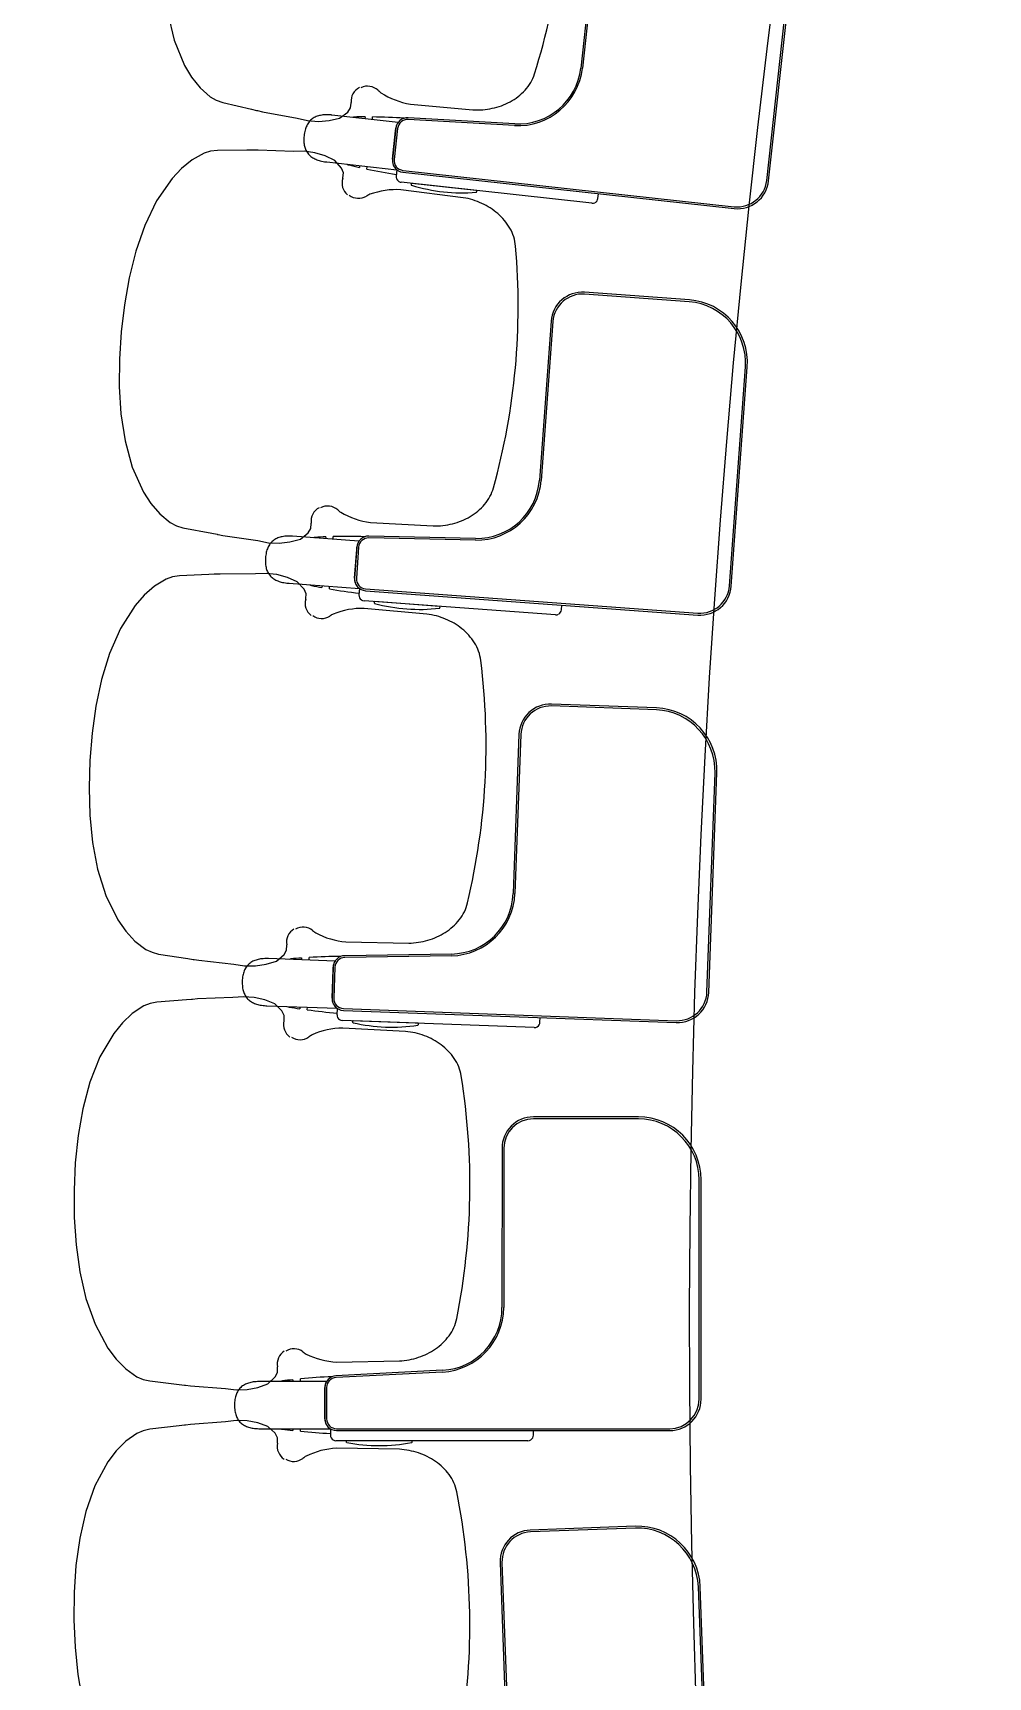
# Model space of a CAD drawing. Extents: x 324 to 2190, y 315 to 1855.
# Drawn here: x 604.3 to 653.1, y 1322.1 to 1406.1 of the extents above; entities that cross this region are included whole.
import ezdxf

# ---------------------------------------------------------------- set-up
doc = ezdxf.new("R2010")
doc.units = 0
doc.header["$LTSCALE"] = 48
doc.header["$MEASUREMENT"] = 0
doc.layers.add('first flr', color=8, linetype='CONTINUOUS')

msp = doc.modelspace()

# ---------------------------------------------------------------- linework, layer by layer
at = {"layer": 'first flr'}
for p, q in [((633.144, 1412.357), (632.255, 1404.266)), ((633.236, 1412.347), (632.346, 1404.256)), ((641.762, 1398.517), (642.987, 1409.664)), ((641.855, 1398.507), (643.08, 1409.654)), ((622.931, 1401.493), (619.543, 1401.865)), ((621.239, 1401.772), (621.229, 1401.68)), ((621.613, 1401.638), (621.627, 1401.769)), ((628.887, 1401.418), (623.443, 1401.729)), ((623.555, 1402.427), (626.753, 1402.129)), ((622.812, 1401.195), (622.638, 1399.612)), ((622.903, 1401.185), (622.729, 1399.602)), ((628.881, 1401.325), (623.437, 1401.636)), ((619.28, 1399.469), (622.862, 1399.075)), ((620.965, 1399.284), (620.955, 1399.192)), ((621.335, 1399.11), (621.35, 1399.241)), ((622.865, 1399.073), (622.829, 1398.745)), ((632.83, 1397.364), (623.077, 1398.436)), ((623.169, 1398.949), (640.088, 1397.09)), ((623.179, 1399.041), (640.097, 1397.182)), ((623.6, 1398.35), (623.596, 1398.311)), ((626.922, 1398.013), (623.631, 1398.375)), ((626.26, 1397.646), (623.074, 1398.049)), ((626.942, 1397.943), (626.947, 1397.982)), ((633.14, 1397.612), (633.166, 1397.85)), ((637.8, 1392.33), (632.447, 1392.721)), ((637.807, 1392.422), (632.455, 1392.814)), ((630.74, 1391.333), (630.146, 1383.215)), ((630.832, 1391.326), (630.239, 1383.209)), ((639.857, 1377.816), (640.675, 1389)), ((639.95, 1377.81), (640.768, 1388.993)), ((621.519, 1381.061), (624.726, 1380.879)), ((620.93, 1380.104), (617.531, 1380.353)), ((619.229, 1380.321), (619.222, 1380.229)), ((619.607, 1380.201), (619.617, 1380.333)), ((626.882, 1380.153), (621.431, 1380.266)), ((626.885, 1380.246), (621.433, 1380.359)), ((620.821, 1379.802), (620.705, 1378.214)), ((620.914, 1379.795), (620.797, 1378.207)), ((617.355, 1377.949), (620.949, 1377.686)), ((619.046, 1377.825), (619.039, 1377.733)), ((619.422, 1377.665), (619.432, 1377.797)), ((620.952, 1377.683), (620.928, 1377.355)), ((621.261, 1377.571), (638.236, 1376.329)), ((621.267, 1377.663), (638.242, 1376.422)), ((630.973, 1376.339), (621.187, 1377.055)), ((624.397, 1376.381), (621.198, 1376.668)), ((621.713, 1376.988), (621.71, 1376.949)), ((625.045, 1376.772), (621.743, 1377.014)), ((625.067, 1376.703), (625.071, 1376.742)), ((631.273, 1376.598), (631.291, 1376.837)), ((636.122, 1371.489), (630.76, 1371.685)), ((636.126, 1371.581), (630.763, 1371.778)), ((629.104, 1370.236), (628.806, 1362.102)), ((629.196, 1370.232), (628.898, 1362.098)), ((638.707, 1357.06), (639.117, 1368.266)), ((638.8, 1357.056), (639.211, 1368.262)), ((618.384, 1358.706), (618.389, 1358.838)), ((625.655, 1359.015), (620.203, 1358.93)), ((625.656, 1358.923), (620.203, 1358.837)), ((620.263, 1359.634), (623.474, 1359.57)), ((619.709, 1358.657), (616.303, 1358.782)), ((618.001, 1358.812), (617.998, 1358.72)), ((619.612, 1358.351), (619.553, 1356.759)), ((619.704, 1358.348), (619.646, 1356.756)), ((616.215, 1356.373), (619.816, 1356.241)), ((617.909, 1356.31), (617.906, 1356.219)), ((618.291, 1356.164), (618.296, 1356.296)), ((619.82, 1356.238), (619.807, 1355.909)), ((629.883, 1355.26), (620.077, 1355.619)), ((620.132, 1356.137), (637.141, 1355.514)), ((620.135, 1356.23), (637.144, 1355.607)), ((620.605, 1355.571), (620.604, 1355.532)), ((623.943, 1355.477), (620.634, 1355.598)), ((630.173, 1355.529), (630.182, 1355.769)), ((623.309, 1355.062), (620.102, 1355.233)), ((623.967, 1355.409), (623.97, 1355.448)), ((635.206, 1350.693), (629.839, 1350.694)), ((635.205, 1350.6), (629.839, 1350.601)), ((628.237, 1349.093), (628.236, 1340.953)), ((628.329, 1349.093), (628.328, 1340.953)), ((638.313, 1336.275), (638.316, 1347.489)), ((638.407, 1336.275), (638.409, 1347.489)), ((619.788, 1338.176), (623, 1338.229)), ((619.27, 1337.18), (615.862, 1337.18)), ((617.557, 1337.272), (617.557, 1337.18)), ((617.944, 1337.18), (617.944, 1337.312)), ((625.199, 1337.754), (619.753, 1337.47)), ((625.203, 1337.661), (619.758, 1337.377)), ((619.184, 1336.87), (619.184, 1335.277)), ((619.276, 1336.87), (619.276, 1335.277)), ((615.861, 1334.769), (619.465, 1334.769)), ((617.557, 1334.769), (617.557, 1334.677)), ((617.944, 1334.637), (617.944, 1334.769)), ((619.468, 1334.766), (619.468, 1334.437)), ((619.784, 1334.77), (636.804, 1334.766)), ((619.784, 1334.677), (636.805, 1334.673)), ((629.841, 1334.435), (629.841, 1334.675)), ((629.561, 1334.155), (619.749, 1334.156)), ((622.999, 1333.718), (619.787, 1333.772)), ((620.277, 1334.128), (620.278, 1334.089)), ((623.616, 1334.156), (620.305, 1334.156)), ((623.644, 1334.088), (623.645, 1334.127)), ((635.046, 1329.785), (629.683, 1329.591)), ((635.049, 1329.692), (629.686, 1329.498)), ((628.141, 1327.932), (628.435, 1319.798)), ((628.233, 1327.935), (628.528, 1319.801)), ((638.677, 1315.49), (638.271, 1326.696)), ((638.771, 1315.493), (638.364, 1326.7))]:
    msp.add_line(p, q, dxfattribs=at)
at = {"layer": 'first flr', "linetype": 'Continuous'}
for points in [[(611.173, 1407.048), (611.496, 1405.69), (612.021, 1404.397), (612.377, 1403.797), (612.809, 1403.249), (613.335, 1402.791), (613.638, 1402.619), (613.968, 1402.505), (615.44, 1402.166), (615.699, 1402.106), (615.727, 1402.1), (615.751, 1402.095), (615.997, 1402.038), (617.768, 1401.709), (618.305, 1401.582), (618.856, 1401.539), (619.406, 1401.581), (619.943, 1401.707), (620.355, 1402.012), (620.496, 1402.227), (620.531, 1402.48), (620.528, 1402.504)], [(622.638, 1399.612), (622.797, 1401.066), (622.812, 1401.195)], [(620.102, 1398.631), (620.11, 1398.655), (620.131, 1398.909), (620.04, 1399.149), (619.705, 1399.537), (619.208, 1399.777), (618.68, 1399.937), (618.133, 1400.015), (617.581, 1400.007), (615.781, 1400.07), (615.529, 1400.068), (615.475, 1400.068), (615.209, 1400.066), (613.699, 1400.055), (613.352, 1400.015), (613.019, 1399.913), (612.406, 1399.581), (611.865, 1399.14), (611.387, 1398.631), (610.594, 1397.483), (609.984, 1396.227), (609.525, 1394.909), (609.187, 1393.554), (608.945, 1392.179), (608.781, 1390.792), (608.691, 1389.398), (608.679, 1388.001), (608.766, 1386.607), (608.978, 1385.228), (609.349, 1383.882), (609.921, 1382.61), (610.299, 1382.022), (610.751, 1381.491), (611.293, 1381.052), (611.603, 1380.891), (611.936, 1380.79), (613.419, 1380.504), (613.681, 1380.454), (613.709, 1380.449), (613.733, 1380.444), (613.981, 1380.397), (615.763, 1380.132), (616.304, 1380.024), (616.856, 1380.001), (617.404, 1380.063), (617.936, 1380.209), (618.337, 1380.529), (618.47, 1380.75), (618.495, 1381.003), (618.492, 1381.028)], [(620.705, 1378.214), (620.812, 1379.673), (620.821, 1379.802)], [(618.207, 1377.141), (618.215, 1377.165), (618.226, 1377.42), (618.126, 1377.657), (617.777, 1378.032), (617.271, 1378.254), (616.738, 1378.395), (616.189, 1378.452), (615.638, 1378.425), (613.836, 1378.422), (613.585, 1378.411), (613.531, 1378.409), (613.265, 1378.397), (611.756, 1378.331), (611.411, 1378.279), (611.082, 1378.165), (610.482, 1377.81), (609.957, 1377.35), (609.498, 1376.824), (608.747, 1375.648), (608.184, 1374.371), (607.773, 1373.036), (607.484, 1371.67), (607.293, 1370.287), (607.179, 1368.895), (607.14, 1367.499), (607.179, 1366.103), (607.316, 1364.713), (607.578, 1363.342), (607.999, 1362.011), (608.617, 1360.76), (609.015, 1360.187), (609.486, 1359.672), (610.044, 1359.253), (610.359, 1359.104), (610.696, 1359.014), (612.189, 1358.783), (612.452, 1358.742), (612.48, 1358.738), (612.505, 1358.735), (612.754, 1358.696), (614.544, 1358.497), (615.089, 1358.409), (615.641, 1358.406), (616.187, 1358.488), (616.713, 1358.653), (617.102, 1358.987), (617.227, 1359.212), (617.243, 1359.466), (617.239, 1359.491)], [(619.553, 1356.759), (619.607, 1358.222), (619.612, 1358.351)], [(617.096, 1355.597), (617.103, 1355.621), (617.105, 1355.876), (616.997, 1356.109), (616.634, 1356.471), (616.12, 1356.674), (615.582, 1356.796), (615.032, 1356.833), (614.482, 1356.786), (612.681, 1356.718), (612.43, 1356.697), (612.377, 1356.694), (612.111, 1356.672), (610.606, 1356.551), (610.263, 1356.486), (609.938, 1356.36), (609.351, 1355.984), (608.844, 1355.505), (608.404, 1354.962), (607.697, 1353.76), (607.18, 1352.463), (606.818, 1351.115), (606.58, 1349.739), (606.438, 1348.349), (606.376, 1346.954), (606.387, 1345.557), (606.477, 1344.164), (606.665, 1342.78), (606.977, 1341.419), (607.445, 1340.104), (608.108, 1338.877), (608.527, 1338.319), (609.017, 1337.821), (609.59, 1337.424), (609.91, 1337.285), (610.25, 1337.208), (611.75, 1337.032), (612.015, 1337), (612.043, 1336.997), (612.068, 1336.995), (612.318, 1336.965), (614.115, 1336.831), (614.662, 1336.763), (615.214, 1336.78), (615.756, 1336.882), (616.277, 1337.066), (616.653, 1337.415), (616.769, 1337.644), (616.776, 1337.898), (616.771, 1337.923)], [(619.184, 1335.277), (619.184, 1336.741), (619.184, 1336.87)], [(616.77, 1334.026), (616.776, 1334.051), (616.769, 1334.305), (616.652, 1334.534), (616.276, 1334.883), (615.756, 1335.067), (615.214, 1335.169), (614.662, 1335.187), (614.114, 1335.119), (612.317, 1334.986), (612.067, 1334.956), (612.014, 1334.95), (611.749, 1334.919), (610.25, 1334.743), (609.91, 1334.666), (609.589, 1334.528), (609.016, 1334.131), (608.527, 1333.633), (608.107, 1333.075), (607.444, 1331.848), (606.975, 1330.533), (606.662, 1329.173), (606.474, 1327.789), (606.383, 1326.395), (606.372, 1324.999), (606.434, 1323.603), (606.575, 1322.214), (606.812, 1320.838)]]:
    msp.add_lwpolyline(points, dxfattribs=at)
at = {"layer": 'first flr'}
for centre, radius, start, end in [((1177.146, 1339.987), 587.342, 153.48573, 206.365491), ((1177.146, 1339.987), 539.342, 152.26763, 207.52866), ((596.697, 1414.474), 34.822, 342.43622, 2.93452), ((629.04, 1404.651), 3.33, 267.26834, 353.18935), ((629.07, 1404.617), 3.204, 266.73056, 353.72714), ((621.372, 1402.573), 0.769, 46.43711, 116.14786), ((627.824, 1404.615), 2.171, 317.00509, 342.61789), ((621.293, 1402.583), 0.769, 116.14786, 185.8586), ((623.021, 1404.267), 1.596, 225.44823, 232.60742), ((624.191, 1406.359), 3.983, 237.52445, 260.80988), ((627.015, 1405.598), 3.465, 282.1003, 298.13968), ((627.282, 1405.088), 2.89, 298.22822, 317.46467), ((619.065, 1400.978), 0.867, 126.79305, 134.30879), ((619.075, 1400.962), 0.886, 119.34167, 126.71038), ((619.131, 1400.862), 1, 112.67568, 119.30407), ((619.165, 1400.785), 1.084, 106.68591, 112.76738), ((619.203, 1400.649), 1.225, 101.2212, 106.56034), ((619.254, 1400.395), 1.485, 91.81548, 101.26947), ((619.258, 1398.789), 3.09, 85.44463, 90.94509), ((619.458, 1401.229), 0.642, 82.37339, 85.9109), ((620.698, 1401.446), 0.32, 91.0965, 108.51267), ((621.267, 1371.738), 30.033, 90.05381, 91.0965), ((621.267, 1371.738), 30.033, 86.22803, 89.31245), ((623.409, 1401.129), 0.601, 86.72881, 173.72881), ((626.944, 1405.91), 3.785, 267.10456, 282.16151), ((620.595, 1400.499), 2.488, 166.12751, 172.86247), ((619.473, 1400.747), 1.34, 159.49723, 164.90222), ((619.401, 1400.778), 1.261, 154.38488, 159.68755), ((619.184, 1400.882), 1.021, 148.092, 154.35253), ((619.136, 1400.909), 0.966, 141.28188, 147.97182), ((619.113, 1400.929), 0.935, 134.35349, 141.37739), ((623.409, 1401.129), 0.601, 142.71643, 173.72881), ((623.408, 1401.129), 0.508, 86.72884, 173.72884), ((620.603, 1400.574), 2.488, 174.59514, 181.33011), ((619.454, 1400.576), 1.34, 182.5554, 187.96038), ((619.377, 1400.561), 1.261, 187.77006, 193.07273), ((619.142, 1400.507), 1.021, 193.10509, 199.36562), ((619.09, 1400.491), 0.966, 199.4858, 206.17573), ((619.063, 1400.476), 0.935, 206.08023, 213.10412), ((619.006, 1400.439), 0.867, 213.14883, 220.66457), ((619.019, 1400.453), 0.886, 220.74724, 228.11595), ((619.095, 1400.538), 1, 228.15355, 234.78194), ((619.145, 1400.606), 1.084, 234.69024, 240.77171), ((619.212, 1400.73), 1.225, 240.89728, 246.23641), ((619.317, 1400.967), 1.485, 246.18815, 255.64214), ((619.67, 1402.534), 3.09, 256.51252, 262.01298), ((619.335, 1400.109), 0.642, 261.54721, 265.08471), ((620.499, 1399.628), 0.32, 239.01024, 256.36111), ((627.505, 1428.503), 30.033, 256.36111, 257.40381), ((623.235, 1399.546), 0.601, 173.72881, 263.72881), ((623.235, 1399.546), 0.601, 173.72881, 231.62371), ((623.234, 1399.546), 0.508, 173.72878, 263.72878), ((620.832, 1398.389), 0.769, 161.59901, 231.30976), ((627.505, 1428.503), 30.033, 258.14517, 261.06224), ((623.103, 1398.714), 0.275, 173.49794, 234.98926), ((623.104, 1398.696), 0.261, 231.69872, 264.1925), ((623.624, 1398.308), 0.028, 174.72881, 252.87228), ((623.628, 1398.347), 0.028, 83.72881, 174.72881), ((640.263, 1398.682), 1.602, 263.72883, 353.72883), ((640.246, 1398.702), 1.527, 264.40767, 353.05001), ((620.912, 1398.381), 0.769, 231.30976, 301.02051), ((622.154, 1396.369), 1.596, 114.8502, 122.00938), ((622.841, 1394.073), 3.983, 86.64774, 109.93317), ((626.211, 1406.705), 8.814, 252.87228, 274.58534), ((625.626, 1393.914), 3.785, 65.2961, 80.35306), ((626.914, 1397.947), 0.028, 274.58534, 352.72881), ((626.919, 1397.985), 0.028, 352.72881, 83.72881), ((632.856, 1397.648), 0.286, 298.12116, 352.70546), ((625.763, 1394.203), 3.465, 49.31794, 65.35732), ((626.134, 1394.642), 2.89, 29.99295, 49.2294), ((632.854, 1397.668), 0.304, 265.61733, 293.40669), ((626.766, 1394.987), 2.171, 4.83973, 30.45253), ((594.241, 1392.122), 34.822, 344.5231, 5.0214), ((632.338, 1391.216), 1.602, 85.81571, 175.81571), ((632.354, 1391.197), 1.527, 86.49455, 175.13689), ((637.573, 1389.227), 3.204, 355.81741, 85.81392), ((637.542, 1389.2), 3.14, 356.34302, 85.28829), ((626.92, 1383.483), 3.33, 269.35521, 355.27623), ((626.951, 1383.449), 3.204, 268.81744, 355.81402), ((625.706, 1383.402), 2.171, 319.09197, 344.70477), ((619.253, 1381.134), 0.769, 118.23474, 187.94548), ((619.333, 1381.126), 0.769, 48.52399, 118.23474), ((620.919, 1382.88), 1.596, 227.53511, 234.69429), ((622.012, 1385.013), 3.983, 239.61133, 262.89676), ((625.148, 1383.856), 2.89, 300.3151, 319.55155), ((624.779, 1384.664), 3.785, 269.19144, 284.24839), ((624.862, 1384.355), 3.465, 284.18718, 300.22655), ((617.207, 1379.357), 1.021, 150.17888, 156.43941), ((617.159, 1379.382), 0.966, 143.36876, 150.05869), ((617.135, 1379.402), 0.935, 136.44037, 143.46427), ((617.085, 1379.449), 0.867, 128.87993, 136.39567), ((617.096, 1379.433), 0.886, 121.42855, 128.79726), ((617.155, 1379.335), 1, 114.76256, 121.39095), ((617.192, 1379.259), 1.084, 108.77279, 114.85426), ((617.235, 1379.125), 1.225, 103.30808, 108.64722), ((617.296, 1378.873), 1.485, 93.90236, 103.35635), ((617.358, 1377.268), 3.09, 87.53151, 93.03197), ((617.469, 1379.714), 0.642, 84.46027, 87.99778), ((618.7, 1379.976), 0.32, 93.18338, 110.59955), ((620.351, 1350.309), 30.033, 92.14069, 93.18338), ((620.351, 1350.309), 30.033, 88.31491, 91.39932), ((621.421, 1379.758), 0.601, 88.81569, 175.81569), ((621.421, 1379.758), 0.601, 144.80331, 175.81569), ((621.42, 1379.758), 0.508, 88.81572, 175.81572), ((618.637, 1379.101), 2.488, 176.68202, 183.41699), ((618.632, 1379.026), 2.488, 168.21439, 174.94935), ((617.501, 1379.233), 1.34, 161.58411, 166.9891), ((617.428, 1379.262), 1.261, 156.47176, 161.77443), ((617.489, 1379.061), 1.34, 184.64227, 190.04726), ((617.412, 1379.043), 1.261, 189.85694, 195.15961), ((617.18, 1378.981), 1.021, 195.19197, 201.4525), ((617.128, 1378.963), 0.966, 201.57268, 208.26261), ((617.102, 1378.947), 0.935, 208.16711, 215.191), ((617.046, 1378.908), 0.867, 215.23571, 222.75145), ((617.059, 1378.922), 0.886, 222.83411, 230.20283), ((617.131, 1379.01), 1, 230.24043, 236.86882), ((617.179, 1379.08), 1.084, 236.77712, 242.85858), ((621.304, 1378.17), 0.601, 175.81569, 265.81569), ((621.304, 1378.17), 0.601, 175.81569, 233.71059), ((621.304, 1378.17), 0.508, 175.81566, 265.81566), ((617.241, 1379.206), 1.225, 242.98416, 248.32329), ((617.338, 1379.447), 1.485, 248.27503, 257.72902), ((617.633, 1381.026), 3.09, 258.5994, 264.09986), ((617.387, 1378.59), 0.642, 263.63409, 267.17159), ((618.567, 1378.152), 0.32, 241.09712, 258.44799), ((624.517, 1407.263), 30.033, 258.44799, 259.49069), ((624.517, 1407.263), 30.033, 260.23205, 263.14912), ((621.203, 1377.333), 0.275, 175.58481, 237.07614), ((638.353, 1377.927), 1.602, 265.81571, 355.81571), ((638.335, 1377.946), 1.527, 266.49455, 355.13689), ((618.945, 1376.926), 0.769, 163.68589, 233.39664), ((621.11, 1372.686), 3.983, 88.73462, 112.02005), ((621.204, 1377.315), 0.261, 233.7856, 266.27938), ((621.738, 1376.947), 0.028, 176.81569, 254.95916), ((621.741, 1376.986), 0.028, 85.81569, 176.81569), ((624.018, 1385.432), 8.814, 254.95916, 276.67222), ((625.039, 1376.706), 0.028, 276.67221, 354.81569), ((625.043, 1376.744), 0.028, 354.81569, 85.81569), ((630.988, 1376.624), 0.286, 300.20804, 354.79234), ((619.025, 1376.921), 0.769, 233.39664, 303.10738), ((620.34, 1374.956), 1.596, 116.93708, 124.09626), ((623.899, 1372.628), 3.785, 67.38298, 82.43994), ((624.025, 1372.922), 3.465, 51.40482, 67.4442), ((624.381, 1373.375), 2.89, 32.07982, 51.31628), ((630.985, 1376.643), 0.304, 267.70421, 295.49356), ((624.999, 1373.742), 2.171, 6.92661, 32.53941), ((592.6, 1369.695), 34.822, 346.60998, 7.10827), ((630.705, 1370.177), 1.602, 87.90259, 177.90259), ((630.722, 1370.158), 1.527, 88.58143, 177.22377), ((635.979, 1368.352), 3.14, 358.4299, 87.37517), ((636.009, 1368.38), 3.204, 357.90429, 87.90079), ((625.604, 1362.219), 3.204, 270.90431, 357.9009), ((625.572, 1362.252), 3.33, 271.44209, 357.36311), ((624.362, 1362.127), 2.171, 321.17885, 346.79165), ((623.787, 1362.559), 2.89, 302.40198, 321.63843), ((617.996, 1359.625), 0.769, 120.32162, 190.03236), ((618.076, 1359.62), 0.769, 50.61087, 120.32162), ((619.597, 1361.43), 1.596, 229.62199, 236.78117), ((620.611, 1363.602), 3.983, 241.69821, 264.98364), ((623.39, 1363.354), 3.785, 271.27832, 286.33527), ((623.483, 1363.048), 3.465, 286.27406, 302.31343), ((620.215, 1328.86), 30.033, 90.40179, 93.4862), ((620.212, 1358.329), 0.601, 90.90257, 177.90256), ((620.211, 1358.329), 0.508, 90.9026, 177.9026), ((616.314, 1357.661), 1.34, 163.67099, 169.07598), ((616.24, 1357.687), 1.261, 158.55864, 163.86131), ((616.016, 1357.775), 1.021, 152.26576, 158.52628), ((615.967, 1357.798), 0.966, 145.45564, 152.14557), ((615.943, 1357.817), 0.935, 138.52725, 145.55114), ((615.891, 1357.862), 0.867, 130.96681, 138.48255), ((615.902, 1357.846), 0.886, 123.51543, 130.88414), ((615.965, 1357.751), 1, 116.84944, 123.47783), ((616.004, 1357.677), 1.084, 110.85967, 116.94114), ((616.052, 1357.544), 1.225, 105.39496, 110.7341), ((616.122, 1357.294), 1.485, 95.98924, 105.44323), ((616.243, 1355.693), 3.09, 89.61839, 95.11885), ((616.264, 1358.141), 0.642, 86.54715, 90.08465), ((617.486, 1358.447), 0.32, 95.27026, 112.68643), ((620.215, 1328.86), 30.033, 94.22757, 95.27026), ((620.212, 1358.329), 0.601, 146.89019, 177.90256), ((617.454, 1357.571), 2.488, 178.7689, 185.50387), ((617.451, 1357.496), 2.488, 170.30127, 177.03623), ((616.308, 1357.489), 1.34, 186.72915, 192.13414), ((616.232, 1357.469), 1.261, 191.94382, 197.24649), ((616.002, 1357.398), 1.021, 197.27885, 203.53938), ((615.952, 1357.378), 0.966, 203.65956, 210.34949), ((615.926, 1357.361), 0.935, 210.25399, 217.27788), ((615.871, 1357.32), 0.867, 217.32259, 224.83832), ((615.884, 1357.335), 0.886, 224.92099, 232.2897), ((615.953, 1357.425), 1, 232.32731, 238.9557), ((615.998, 1357.497), 1.084, 238.86399, 244.94546), ((616.055, 1357.625), 1.225, 245.07103, 250.41017), ((616.143, 1357.87), 1.485, 250.3619, 259.8159), ((616.381, 1359.458), 3.09, 260.68628, 266.18674), ((616.223, 1357.015), 0.642, 265.72097, 269.25847), ((617.419, 1356.62), 0.32, 243.18399, 260.53487), ((620.154, 1356.737), 0.601, 177.90257, 267.90257), ((620.154, 1356.737), 0.601, 177.90257, 235.79747), ((620.153, 1356.737), 0.508, 177.90253, 267.90253), ((637.2, 1357.115), 1.602, 267.90259, 357.90259), ((637.182, 1357.134), 1.527, 268.58143, 357.22377), ((617.841, 1355.408), 0.769, 165.77277, 235.48352), ((622.305, 1385.928), 30.033, 260.53487, 261.57757), ((622.305, 1385.928), 30.033, 262.31893, 265.236), ((620.083, 1355.898), 0.275, 177.67169, 239.16302), ((620.085, 1355.88), 0.261, 235.87248, 268.36626), ((620.632, 1355.531), 0.028, 178.90257, 257.04604), ((620.633, 1355.57), 0.028, 87.90257, 178.90257), ((622.602, 1364.094), 8.814, 257.04604, 278.7591), ((623.942, 1355.449), 0.028, 356.90257, 87.90257), ((629.887, 1355.545), 0.286, 302.29492, 356.87921), ((617.922, 1355.407), 0.769, 235.48352, 305.19426), ((619.307, 1353.49), 1.596, 119.02396, 126.18314), ((620.159, 1351.251), 3.983, 90.8215, 114.10693), ((622.948, 1351.294), 3.785, 69.46986, 84.52682), ((623.939, 1355.41), 0.028, 278.75909, 356.90257), ((623.064, 1351.592), 3.465, 53.4917, 69.53107), ((629.884, 1355.564), 0.304, 269.79108, 297.58044), ((623.403, 1352.057), 2.89, 34.1667, 53.40316), ((624.008, 1352.447), 2.171, 9.01349, 34.62629), ((591.777, 1347.223), 34.822, 348.69686, 9.19515), ((629.839, 1349.092), 1.602, 89.98947, 179.98947), ((629.857, 1349.074), 1.527, 90.66831, 179.31065), ((635.176, 1347.46), 3.14, 0.51678, 89.46205), ((635.205, 1347.489), 3.204, 359.99117, 89.98767), ((625.032, 1340.954), 3.204, 272.99119, 359.98777), ((624.998, 1340.985), 3.33, 273.52897, 359.44998), ((623.794, 1340.816), 2.171, 323.26572, 348.87852), ((623.203, 1341.228), 2.89, 304.48885, 323.72531), ((617.523, 1338.084), 0.769, 122.4085, 192.11924), ((617.603, 1338.083), 0.769, 52.69775, 122.4085), ((619.057, 1339.947), 1.596, 231.70887, 238.86805), ((622.882, 1341.705), 3.465, 288.36094, 304.40031), ((619.992, 1342.154), 3.983, 243.78509, 267.07052), ((622.777, 1342.007), 3.785, 273.36519, 288.42215), ((615.561, 1336.138), 1, 118.93631, 125.56471), ((615.603, 1336.065), 1.084, 112.94655, 119.02802), ((615.656, 1335.934), 1.225, 107.48184, 112.82098), ((615.735, 1335.687), 1.485, 98.07612, 107.53011), ((615.914, 1334.091), 3.09, 91.70527, 97.20573), ((615.847, 1336.538), 0.642, 88.63403, 92.17153), ((617.056, 1336.889), 0.32, 97.35714, 114.77331), ((620.861, 1307.421), 30.033, 96.31445, 97.35714), ((620.861, 1307.421), 30.033, 92.48867, 95.57308), ((619.785, 1336.87), 0.601, 92.98945, 179.98944), ((619.785, 1336.87), 0.601, 148.97707, 179.98944), ((619.784, 1336.87), 0.508, 92.98948, 179.98948), ((617.056, 1335.937), 2.488, 172.38815, 179.12311), ((615.914, 1336.061), 1.34, 165.75787, 171.16286), ((615.839, 1336.084), 1.261, 160.64552, 165.94819), ((615.612, 1336.163), 1.021, 154.35264, 160.61316), ((615.562, 1336.185), 0.966, 147.54252, 154.23245), ((615.537, 1336.203), 0.935, 140.61413, 147.63802), ((615.483, 1336.246), 0.867, 133.05369, 140.56942), ((615.495, 1336.231), 0.886, 125.60231, 132.97102), ((636.786, 1336.294), 1.527, 270.66831, 359.31065), ((636.805, 1336.275), 1.602, 269.98947, 359.98946), ((617.056, 1336.012), 2.488, 180.85578, 187.59075), ((615.914, 1335.889), 1.34, 188.81603, 194.22102), ((615.839, 1335.865), 1.261, 194.0307, 199.33337), ((615.612, 1335.786), 1.021, 199.36573, 205.62625), ((615.562, 1335.765), 0.966, 205.74644, 212.43637), ((615.536, 1335.747), 0.935, 212.34087, 219.36476), ((615.483, 1335.704), 0.867, 219.40947, 226.9252), ((615.495, 1335.719), 0.886, 227.00787, 234.37658), ((615.561, 1335.812), 1, 234.41418, 241.04258), ((615.603, 1335.885), 1.084, 240.95087, 247.03234), ((615.656, 1336.015), 1.225, 247.15791, 252.49705), ((615.735, 1336.263), 1.485, 252.44878, 261.90277), ((615.915, 1337.858), 3.09, 262.77316, 268.27362), ((615.846, 1335.411), 0.642, 267.80785, 271.34535), ((617.056, 1335.06), 0.32, 245.27087, 262.62175), ((620.871, 1364.527), 30.033, 262.62175, 263.66445), ((620.871, 1364.527), 30.033, 264.40581, 267.32288), ((619.784, 1335.277), 0.601, 179.98945, 269.98945), ((619.784, 1335.277), 0.601, 179.98945, 237.88435), ((619.784, 1335.277), 0.508, 179.98941, 269.98941), ((617.522, 1333.865), 0.769, 167.85965, 237.5704), ((619.989, 1329.794), 3.983, 92.90838, 116.1938), ((619.744, 1334.436), 0.275, 179.75857, 241.2499), ((619.747, 1334.418), 0.261, 237.95936, 270.45314), ((620.305, 1334.128), 0.028, 89.98945, 180.98945), ((620.306, 1334.089), 0.028, 180.98945, 259.13292), ((621.963, 1342.718), 8.814, 259.13292, 280.84598), ((622.775, 1329.939), 3.785, 71.55674, 86.6137), ((623.616, 1334.128), 0.028, 358.98945, 89.98945), ((623.616, 1334.089), 0.028, 280.84597, 358.98945), ((629.551, 1334.459), 0.304, 271.87796, 299.66732), ((629.555, 1334.44), 0.286, 304.3818, 358.96609), ((617.602, 1333.866), 0.769, 237.5704, 307.28114), ((619.056, 1332.002), 1.596, 121.11084, 128.27002), ((622.88, 1330.242), 3.465, 55.57858, 71.61795), ((623.201, 1330.719), 2.89, 36.25358, 55.49004), ((623.792, 1331.13), 2.171, 11.10037, 36.71317), ((591.773, 1324.736), 34.822, 350.78374, 11.28203), ((629.741, 1327.99), 1.602, 92.07634, 182.07634), ((629.76, 1327.972), 1.527, 92.75519, 181.39752), ((635.162, 1326.583), 3.204, 2.07804, 92.07455), ((635.134, 1326.553), 3.14, 2.60366, 91.54893)]:
    msp.add_arc(centre, radius, start, end, dxfattribs=at)

doc.saveas('drawing.dxf')
